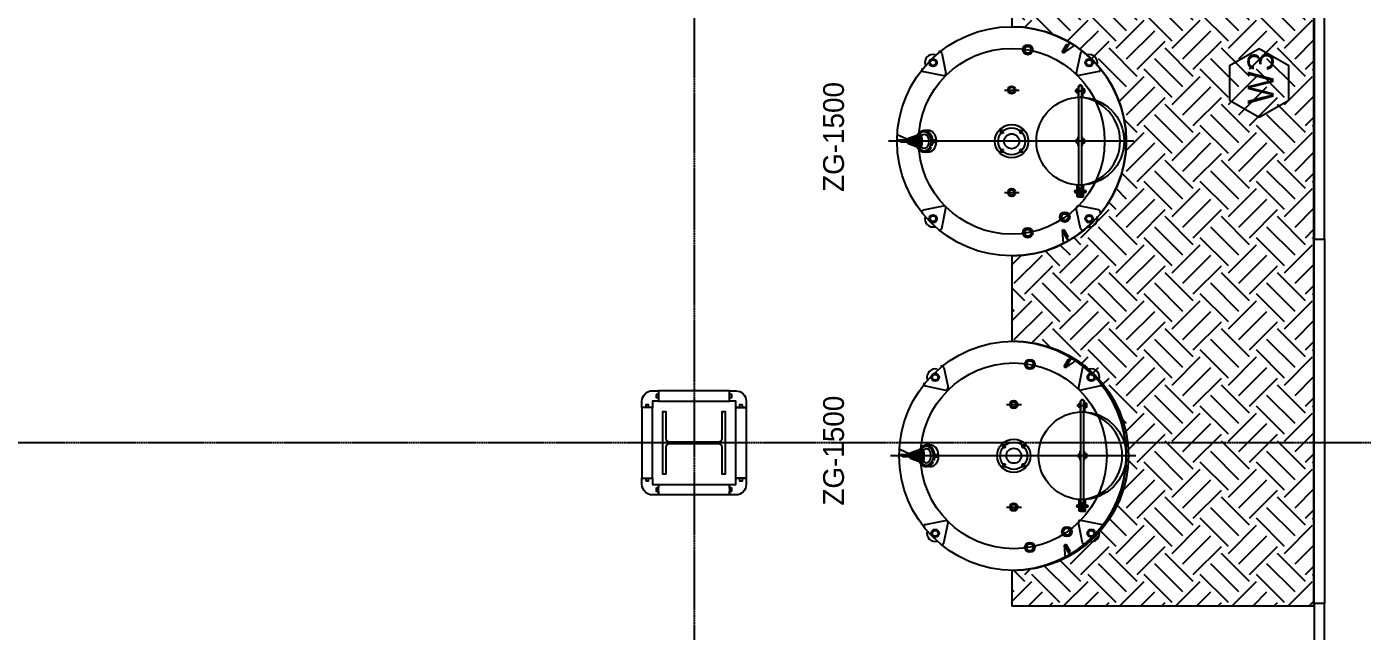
# Model space of a CAD drawing. Header units: millimetres. Extents: x -62354 to 129108, y -71259 to 35407.
# Drawn here: x 13663 to 20071, y 7299 to 10201 of the extents above; entities that cross this region are included whole.
import ezdxf
from ezdxf.enums import TextEntityAlignment as Align

# ---------------------------------------------------------------- set-up
doc = ezdxf.new("R2010")
doc.units = ezdxf.units.MM
doc.header["$MEASUREMENT"] = 0
doc.linetypes.add('1st FL Layout xrf$0$CENTER2', pattern=[1.125, 0.75, -0.125, 0.125, -0.125])
for name, color, linetype, transparency in [('1st FL Layout xrf$0$AR-Column', 7, 'Continuous', 0.5), ('1st FL Layout xrf$0$CR-Machine', 7, 'Continuous', 0.5), ('1st FL Layout xrf$0$G-Grid Line', 253, '1st FL Layout xrf$0$CENTER2', 0.5)]:
    doc.layers.add(name, color=color, linetype=linetype, transparency=transparency)
doc.layers.add('1st FL Layout xrf$0$CR-Mirror  Window', color=11, linetype='Continuous')
doc.layers.add('1st FL Layout xrf$0$CR-Sandwich Panel', color=3, linetype='Continuous')
doc.styles.add('1st FL Layout xrf$0$TEXT', font='cordia2.shx')
doc.styles.add('1st FL Layout xrf$0$THAI', font='AngsanaUPC.ttf')

# ---------------------------------------------------------------- blocks, each defined once
blk = doc.blocks.new('1st FL Layout xrf$0$sc2')
for p, q in [((812239.7163934719, -648012.6984913202), (812239.7163934717, -648312.6984913205)), ((812235.1296149396, -648162.69849132), (812244.3031720042, -648162.69849132))]:
    blk.add_line(p, q)
blk.add_lwpolyline([(812260.7163934719, -648027.6984913202, 0.4142135623720295), (812244.7163934719, -648043.6984913202), (812244.7163934719, -648281.6984913202, 0.414213562373095), (812260.7163934719, -648297.6984913205), (812389.7163934719, -648297.6984913205), (812389.7163934719, -648312.6984913205), (812089.7163934719, -648312.6984913202), (812089.7163934719, -648297.6984913202), (812218.7163934719, -648297.6984913202, 0.4142135623741606), (812234.7163934719, -648281.6984913202), (812234.7163934719, -648043.6984913202, 0.414213562373095), (812218.7163934719, -648027.6984913202), (812089.7163934719, -648027.6984913202), (812089.7163934719, -648012.6984913202), (812389.7163934719, -648012.6984913202), (812389.7163934719, -648027.6984913202), (812260.7163934719, -648027.6984913202)], format="xyb")
blk = doc.blocks.new('1st FL Layout xrf$0$GRID10040')
at = {"layer": '1st FL Layout xrf$0$AR-Column', "xscale": 0.001000000000000001, "yscale": 0.001000000000000001, "zscale": 0.001000000000000001, "rotation": 270}
blk.add_blockref('1st FL Layout xrf$0$sc2', (1017.000362594116, 1071.824551657264), dxfattribs=at)
blk = doc.blocks.new('*U336')
at = {"lineweight": 40}
blk.add_circle((0, 0), 4.714200000000002, dxfattribs=at)
blk = doc.blocks.new('*U337')
at = {"color": 0, "linetype": 'ByBlock', "lineweight": -2, "transparency": 16777216}
blk.add_blockref('*U336', (52083.7877067754, -13448.35892314532), dxfattribs=at)
for p, rotation in [((52175.71158832977, -13448.35892314531), 270), ((52083.78770677541, -13540.28280469969), 90), ((52175.71158832978, -13540.28280469969), 180)]:
    blk.add_blockref('*U336', p, dxfattribs=dict(at, rotation=rotation))
blk = doc.blocks.new('1st FL Layout xrf$0$sdbng')
h = blk.add_hatch()
h.set_pattern_fill('ANSI37', color=253, scale=0.6874875000000001, angle=360, style=0)
h.set_pattern_definition([(314.9999999999999, (235256.619141545, 78563.37851629322), (-1.543453457508383, -1.543453457508382), []), (224.9999999999999, (235256.619141545, 78563.37851629322), (-1.543453457508382, 1.543453457508383), [])])
edge = h.paths.add_edge_path()
edge.add_line((245134.6940391161, 78199.48061417486), (245114.8078921503, 78257.02146436571))
edge.add_spline(control_points=[(245114.8078921503, 78257.02146436571), (245114.8234739974, 78257.048441269), (245114.8428126439, 78257.0791249123), (245114.9372314046, 78257.21444771829), (245115.0476822596, 78257.34560200971), (245115.3642976654, 78257.64427335418), (245115.5699149107, 78257.81145991679), (245116.3162908143, 78258.32993314261), (245116.989123136, 78258.70261753118), (245118.647603162, 78259.43612046246), (245119.6328144826, 78259.79849775424), (245121.8686393109, 78260.48453555713), (245123.119362577, 78260.80864072547), (245126.8992072182, 78261.63365616745), (245129.6666688219, 78262.07521875441), (245135.6212808947, 78262.73297839082), (245138.8080937582, 78262.94948445243), (245145.2996314476, 78263.13517331102), (245148.6036596898, 78263.10438533331), (245155.0191531882, 78262.79867944715), (245158.1299638374, 78262.52370355293), (245163.8615629392, 78261.75869369399), (245166.4822127543, 78261.26814106727), (245170.2813409509, 78260.30587414186), (245171.6565080491, 78259.87366057583), (245173.6818320709, 78259.08278650904), (245174.4264625566, 78258.73037196914), (245175.4849446998, 78258.12102695194), (245175.8560741933, 78257.85946623614), (245176.3418191609, 78257.44335526437), (245176.4921226928, 78257.27849451394), (245176.6229452187, 78257.10219924228), (245176.6512544524, 78257.05836616925), (245176.6725914044, 78257.0214126455)], knot_values=[6.42697576747994, 6.42697576747994, 6.42697576747994, 6.42697576747994, 6.45646681951575, 6.45646681951575, 6.543107575683832, 6.543107575683832, 6.629748331851914, 6.629748331851914, 6.799152339749814, 6.799152339749814, 6.968556347647715, 6.968556347647715, 7.137960355545615, 7.137960355545615, 7.439204220587952, 7.439204220587952, 7.740448085630288, 7.740448085630288, 8.041691950672625, 8.041691950672625, 8.342935815714963, 8.342935815714963, 8.644179680757299, 8.644179680757299, 8.853738813716756, 8.853738813716756, 9.01381598387276, 9.01381598387276, 9.13989591502143, 9.13989591502143, 9.240725678349458, 9.240725678349458, 9.280993257987195, 9.280993257987195, 9.280993257987195, 9.280993257987195], degree=3, periodic=0)
edge.add_line((245176.6725914044, 78257.0214126455), (245156.7864631227, 78199.48061430592))
edge.add_arc((245145.7402510968, 78203.29819062943), 11.68728750000159, 559.065175501342, 700.9348251785864, ccw=False)
at = {"color": 253}
blk.add_line((245145.7402507112, 79282.35888131848), (245145.7402507112, 78105.09488403692), dxfattribs=at)
at = {"ltscale": 5}
for p, q in [((244810.6418500674, 79114.30018491067), (244830.2977089174, 79017.95184540004)), ((245475.593746649, 79114.30018512692), (245455.9378873029, 79017.95184571746)), ((244722.3331924979, 79025.99152779598), (244818.6815319074, 79006.33566844983)), ((245563.9024037637, 79025.99152755746), (245467.5540642531, 79006.33566870746)), ((244722.3331927142, 78361.03963121436), (244818.6815322248, 78380.69549006436)), ((244810.6418498289, 78272.7309736449), (244830.297709175, 78369.07931305435)), ((245475.5937464105, 78272.73097386114), (245455.9378875605, 78369.07931337178)), ((245563.90240398, 78361.03963097582), (245467.5540645705, 78380.69549032197))]:
    blk.add_line(p, q, dxfattribs=at)
for p, q in [((244934.9376004884, 79036.2995695261), (244886.0652404995, 79036.2995695261)), ((244886.0652404995, 79036.24543910281), (244886.0652404995, 79034.0720200639)), ((244934.8378102011, 79034.1397792369), (244886.0652404995, 79034.1397792369)), ((245372.8101595886, 79033.05988409201), (244886.0652404995, 79033.05988409201)), ((245372.8101595886, 79017.94135206699), (244886.0652404995, 79017.94135206699)), ((244886.0652404995, 79014.75579705619), (244886.0652404995, 79016.9292160951)), ((244887.1451356441, 79036.2995695261), (244934.8378102011, 79036.2995695261)), ((244887.1451356441, 79034.1397792369), (244934.8378102011, 79034.1397792369)), ((244887.1451356441, 79016.8614569222), (244934.8378102011, 79016.8614569222)), ((244887.1451356441, 79014.70166663296), (244934.8378102011, 79014.70166663296)), ((244895.2443492281, 79045.00326907175), (244895.2443492281, 79040.61915010479)), ((244895.2443492281, 79040.61915010479), (244912.5226715427, 79040.61915010479)), ((244895.2443492281, 79038.45935981529), (244903.8835103852, 79038.45935981529)), ((244895.2443492281, 79036.2995695261), (244895.2443492281, 79038.45935981529)), ((244895.2443492281, 79008.85617467694), (244895.2443492281, 79013.24029364393)), ((244896.7607466351, 79040.61915010479), (244903.8835103852, 79040.61915010479)), ((244896.7607466351, 79038.45935981529), (244896.7607466351, 79040.61915010479)), ((244910.3628812532, 79046.46464206075), (244897.4041395174, 79046.46464206075)), ((244910.3628812532, 79014.70166663296), (244897.4041395174, 79014.70166663296)), ((244899.5639298066, 79045.00326907175), (244899.5639298068, 79040.61915010479)), ((244899.5639298066, 79033.05988409201), (244899.5639298066, 79034.1397792369)), ((244899.5639298066, 79016.8614569222), (244899.5639298066, 79017.94135206699)), ((244899.5639298066, 79008.85617467694), (244899.5639298066, 79013.24029364393)), ((244911.0062741355, 79040.61915010479), (244903.8835103852, 79040.61915010479)), ((244912.5226715427, 79038.45935981529), (244903.8835103852, 79038.45935981529)), ((244908.2030909639, 79045.00326907175), (244908.2030909639, 79040.61915010479)), ((244908.2030909639, 79033.05988409201), (244908.2030909639, 79034.1397792369)), ((244908.2030909639, 79016.8614569222), (244908.2030909639, 79017.94135206699)), ((244908.2030909639, 79008.85617467694), (244908.2030909639, 79013.24029364393)), ((244911.0062741355, 79038.45935981529), (244911.0062741355, 79040.61915010479)), ((244912.5226715427, 79040.61915010479), (244912.5226715427, 79045.00326907175)), ((244912.5226715427, 79036.2995695261), (244912.5226715427, 79038.45935981529)), ((244912.5226715427, 79013.24029364393), (244912.5226715427, 79008.85617467694)), ((244919.5419899838, 79036.2995695261), (244919.5419899838, 79034.1397792369)), ((244919.5419899838, 79014.70166663296), (244919.5419899838, 79016.8614569222)), ((245166.8379781099, 79036.2995695261), (245123.6421723236, 79036.2995695261)), ((245123.6421723236, 79033.05988409201), (245123.6421723236, 79036.2995695261)), ((245166.8379781099, 79034.1397792369), (245123.6421723236, 79034.1397792369)), ((245123.6421723236, 79014.70166663296), (245123.6421723236, 79017.94135206699)), ((245166.8379781099, 79016.8614569222), (245123.6421723236, 79016.8614569222)), ((245166.8379781099, 79014.70166663296), (245123.6421723236, 79014.70166663296)), ((245136.6009140594, 79045.00326907175), (245136.6009140594, 79040.61915010479)), ((245136.6009140594, 79040.61915010479), (245153.8792363741, 79040.61915010479)), ((245136.6009140594, 79036.2995695261), (245136.6009140594, 79038.45935981529)), ((245136.6009140594, 79038.45935981529), (245145.2400752167, 79038.45935981529)), ((245136.6009140594, 79008.85617467694), (245136.6009140594, 79013.24029364393)), ((245138.1173114665, 79038.45935981529), (245138.1173114665, 79040.61915010479)), ((245138.1173114665, 79040.61915010479), (245145.2400752167, 79040.61915010479)), ((245151.7194460846, 79046.46464206075), (245138.7607043489, 79046.46464206075)), ((245151.7194460846, 79014.70166663296), (245138.7607043489, 79014.70166663296)), ((245140.9204946381, 79045.00326907175), (245140.9204946381, 79040.61915010479)), ((245140.9204946381, 79008.85617467694), (245140.9204946381, 79013.24029364393)), ((245152.3628389669, 79040.61915010479), (245145.2400752167, 79040.61915010479)), ((245153.8792363741, 79038.45935981529), (245145.2400752167, 79038.45935981529)), ((245149.5596557954, 79045.00326907175), (245149.5596557954, 79040.61915010479)), ((245149.5596557954, 79008.85617467694), (245149.5596557954, 79013.24029364393)), ((245152.3628389669, 79038.45935981529), (245152.3628389669, 79040.61915010479)), ((245153.8792363741, 79040.61915010479), (245153.8792363741, 79045.00326907175)), ((245153.8792363741, 79036.2995695261), (245153.8792363741, 79038.45935981529)), ((245153.8792363741, 79013.24029364393), (245153.8792363741, 79008.85617467694)), ((245166.8379781099, 79033.05988409201), (245166.8379781099, 79036.2995695261)), ((245166.8379781099, 79014.70166663296), (245166.8379781099, 79017.94135206699)), ((245381.321174291, 79040.61915010479), (245355.2762107234, 79040.61915010479)), ((245381.321174291, 79010.3820860543), (245355.2762107234, 79010.3820860543)), ((245377.4175313176, 79038.45935981529), (245355.4205196968, 79038.45935981529)), ((245377.4175313176, 79012.54187634372), (245355.4205196968, 79012.54187634372)), ((245370.9381604497, 79017.94135206699), (245370.9381604497, 79033.05988409201)), ((245382.8170070409, 79001.7429248972), (245382.8170070409, 79049.25831126186)), ((245382.8170070409, 79049.25831126186), (245391.4561681982, 79049.25831126186)), ((245391.4561681982, 79001.7429248972), (245391.4561681982, 79049.25831126186)), ((245411.9741759466, 79040.61915010479), (245392.9520009479, 79040.61915010479)), ((245411.9741759466, 79010.3820860543), (245392.9520009479, 79010.3820860543)), ((245411.9741759466, 79038.45935981529), (245396.8556439215, 79038.45935981529)), ((245411.9741759466, 79012.54187634372), (245396.8556439215, 79012.54187634372)), ((245403.3350147894, 79033.05988409201), (245401.4630156505, 79033.05988409201)), ((245403.3350147894, 79017.94135206699), (245401.4630156505, 79017.94135206699)), ((245403.3350147894, 79017.94135206699), (245403.3350147894, 79033.05988409201)), ((245411.9741759466, 79014.70166663296), (245411.9741759466, 79040.61915010479)), ((245411.9741759466, 79025.50061807953), (245411.9741759466, 79010.3820860543)), ((244910.3628812532, 79007.39480168794), (244897.4041395174, 79007.39480168794)), ((244899.5639298066, 79007.39480168794), (244899.5639298066, 79005.75831969368)), ((244899.5639298066, 79005.75831969368), (244900.103877379, 79005.21837212151)), ((244908.2030909639, 79005.75831969368), (244899.5639298066, 79005.75831969368)), ((244900.103877379, 79005.21837212151), (244903.8835103852, 79005.21837212151)), ((244907.6631433915, 79005.21837212151), (244903.8835103852, 79005.21837212151)), ((244908.2030909639, 79005.75831969368), (244907.6631433915, 79005.21837212151)), ((244908.2030909639, 79007.39480168794), (244908.2030909639, 79005.75831969368)), ((245151.7194460846, 79007.39480168794), (245138.7607043489, 79007.39480168794)), ((245140.9204946381, 79007.39480168794), (245140.9204946381, 79005.75831969368)), ((245149.5596557954, 79005.75831969368), (245140.9204946381, 79005.75831969368)), ((245140.9204946381, 79005.75831969368), (245141.4604422105, 79005.21837212151)), ((245141.4604422105, 79005.21837212151), (245145.2400752167, 79005.21837212151)), ((245149.019708223, 79005.21837212151), (245145.2400752167, 79005.21837212151)), ((245149.5596557954, 79005.75831969368), (245149.019708223, 79005.21837212151)), ((245149.5596557954, 79007.39480168794), (245149.5596557954, 79005.75831969368)), ((245382.8170070409, 79001.7429248972), (245391.4561681982, 79001.7429248972)), ((245112.6802557078, 78256.86370222497), (245132.7447075635, 78198.80692428941)), ((245114.8078921503, 78257.02146436571), (245134.6940390895, 78199.48061425195)), ((245176.6725914044, 78257.0214126455), (245156.7864630961, 78199.48061422884)), ((245178.8002457145, 78256.86370222497), (245158.7357946301, 78198.80692428941))]:
    blk.add_line(p, q)
at = {"color": 253, "ltscale": 2}
for p, q in [((244903.8835103852, 78998.87659756187), (244903.8835103852, 79049.10774871474)), ((245387.1365876195, 78996.13970433711), (245387.1365876195, 79055.14086234727))]:
    blk.add_line(p, q, dxfattribs=at)
at = {"ltscale": 2}
for p, q in [((244721.8880874972, 78946.17961611136), (244671.8401087938, 78975.23989501924)), ((244686.0290299676, 78966.88285262894), (244681.3975352308, 78958.86086842974)), ((244717.2565927603, 78938.15763191215), (244681.3975352308, 78958.86086842974)), ((244721.8880874972, 78946.17961611136), (244686.075382041, 78998.10922188521)), ((244719.5723401288, 78942.16862401174), (244721.8880874972, 78946.17961611136)), ((245569.5924139252, 78946.17961611136), (245605.4514714547, 78966.88285262891)), ((245571.9081612936, 78942.16862401174), (245569.5924139252, 78946.17961611136)), ((245574.223908662, 78938.15763191215), (245624.414837789, 78966.9703134234)), ((245610.0829661916, 78958.86086842974), (245605.4514714547, 78966.88285262891)), ((244719.5723401288, 78942.16862401174), (244717.2565927603, 78938.15763191215)), ((245571.9081612936, 78942.16862401174), (245574.223908662, 78938.15763191215)), ((245574.223908662, 78938.15763191215), (245637.1026191988, 78943.20754172854)), ((245141.1087559743, 78204.02415032755), (245114.0427508937, 78147.0446347373)), ((245141.1087559743, 78204.02415032755), (245140.9658055507, 78146.15118990841)), ((245145.7402507112, 78204.02415032755), (245141.1087559743, 78204.02415032755)), ((245145.7402507112, 78204.02415032755), (245150.371745448, 78204.02415032755)), ((245150.371745448, 78204.02415032755), (245150.371745448, 78162.61767729241)), ((245141.1087559743, 78162.61767729241), (245150.371745448, 78162.61767729241))]:
    blk.add_line(p, q, dxfattribs=at)
at = {"color": 253, "ltscale": 3}
for p, q in [((244899.6920928164, 78661.61090689435), (244899.6920928164, 78732.7794514015)), ((245391.7884086059, 78661.61090689435), (245391.7884086059, 78732.7794514015))]:
    blk.add_line(p, q, dxfattribs=at)
at = {"ltscale": 21}
for p, q in [((245140.571472945, 78331.99620551427), (245149.9986996672, 78331.99620551427)), ((245140.5935435023, 78335.77286078536), (245140.6430956791, 78314.16921328736)), ((245140.6503952446, 78310.98676501008), (245150.0739745931, 78311.0471792403)), ((245140.6895507257, 78314.16921328736), (245150.1518543593, 78314.16921328736)), ((245150.0739745931, 78314.16921328736), (245150.0739745931, 78335.83062179145)), ((245093.7661957112, 78293.48025946919), (245093.6981507469, 78277.39709091125)), ((245093.719132024, 78281.16393229726), (245097.6564862799, 78281.16393229726)), ((245097.6564862799, 78274.15249410152), (245094.0171416785, 78274.15249410152)), ((245097.6564862799, 78281.16393229726), (245097.6564862799, 78274.15249410152)), ((245197.7613693983, 78281.16393229726), (245193.8240151425, 78281.16393229726)), ((245193.8240151425, 78281.16393229726), (245193.8240151425, 78274.15249410152)), ((245193.8240151425, 78274.15249410152), (245197.4633597438, 78274.15249410152)), ((245197.7143057112, 78293.48025946922), (245197.7664138539, 78281.16393229726))]:
    blk.add_line(p, q, dxfattribs=at)
for centre, radius in [((245145.7402507112, 78696.12046611702), 549.9899999999984), ((245145.2400752167, 79025.50061807944), 210.5795532077676), ((245509.807539376, 78951.04312605571), 16.24040597544705), ((244706.4458217917, 78773.57992641043), 23.57100000000001), ((244706.4458217917, 78773.57992641043), 16.24040597544705), ((245145.7402507111, 78696.12046611702), 80), ((245585.0346796306, 78773.57992641043), 16.24040597544705), ((244899.6920928164, 78696.12046611702), 12.99232478035764), ((245145.7402507111, 78696.12046611702), 36), ((245391.7884086059, 78696.12046611702), 12.99232478035764)]:
    blk.add_circle(centre, radius)
at = {"color": 253, "ltscale": 3}
blk.add_circle((245145.7402507112, 78696.12046611702), 446.0720035257706, dxfattribs=at)
at = {"color": 253, "ltscale": 5}
for centre in [(244768.6515905694, 79067.98178705545), (245517.5840059085, 79067.98178705545), (244768.6515905694, 78319.04937171635), (245517.5840059085, 78319.04937171636)]:
    blk.add_circle(centre, 18.76234468622829, dxfattribs=at)
at = {"ltscale": 5}
for centre in [(244768.6515905694, 79067.98178705545), (245517.5840059085, 79067.98178705545), (244768.6515905694, 78319.04937171635), (245517.5840059085, 78319.04937171636)]:
    blk.add_circle(centre, 13.75681511054107, dxfattribs=at)
at = {"color": 253}
for centre, radius in [((245509.807539376, 78951.04312605571), 23.57100000000001), ((245145.7402507112, 78696.12046611702), 65), ((245585.0346796306, 78773.57992641043), 23.57100000000001), ((244899.6920928164, 78696.12046611702), 18.85680000000001), ((245391.7884086059, 78696.12046611702), 18.85680000000001)]:
    blk.add_circle(centre, radius, dxfattribs=at)
for centre, radius, start, end in [((245145.2400752168, 79004.92404985393), 211.5824742012813, 5.580882060959106, 174.4191179390409), ((244768.6515905694, 79067.98178705545), 39.5773670854922, 75.26909264452036, 194.6934245830429), ((245517.5840059085, 79067.98178705545), 39.5773670854922, 345.2690926441542, 104.6934245834083), ((244887.1451356443, 79025.50061807944), 10.79895144655232, 90, 270), ((244887.1451356443, 79025.50061807944), 8.639161157241853, 90, 270), ((244897.4041395174, 79044.13795846995), 2.326683590689865, 21.833293315648, 158.166706684352), ((244897.4041395174, 79012.37498304219), 2.326683590689865, 21.833293315648, 158.166706684352), ((244903.8835103853, 79039.34996718148), 7.114674879261536, 52.61724199790976, 127.3827580020902), ((244903.8835103853, 79007.58699175372), 7.114674879261536, 52.61724199790976, 127.3827580020902), ((244910.3628812534, 79044.13795846995), 2.326683590689865, 21.833293315648, 158.166706684352), ((244910.3628812534, 79012.37498304219), 2.326683590689865, 21.833293315648, 158.166706684352), ((245138.7607043489, 79044.13795846995), 2.326683590689865, 21.833293315648, 158.166706684352), ((245138.7607043489, 79012.37498304219), 2.326683590689865, 21.833293315648, 158.166706684352), ((245145.2400752167, 79039.34996718148), 7.114674879261536, 52.61724199790976, 127.3827580020902), ((245145.2400752167, 79007.58699175372), 7.114674879261536, 52.61724199790976, 127.3827580020902), ((245151.7194460849, 79044.13795846995), 2.326683590689865, 21.833293315648, 158.166706684352), ((245151.7194460849, 79012.37498304219), 2.326683590689865, 21.833293315648, 158.166706684352), ((245387.1365876195, 79025.50061807944), 16.19842716983093, 105.4660099544996, 254.5339900455004), ((245387.1365876195, 79025.50061807944), 9.858397610883252, 115.9867028787951, 244.0132971212049), ((245387.1365876195, 79049.2583112618), 4.31958057862068, 0, 180), ((245387.1365876195, 79025.50061807944), 16.19842716983093, 285.4660099544996, 74.53399004550042), ((245387.1365876195, 79025.50061807944), 9.858397610883252, 295.9867028787951, 64.01329712120487), ((244897.4041395174, 79009.72148527869), 2.326683590689865, 201.833293315648, 338.1667066843521), ((244903.8835103853, 79014.50947656712), 7.114674879261536, 232.6172419979098, 307.3827580020903), ((244910.3628812534, 79009.72148527869), 2.326683590689865, 201.833293315648, 338.1667066843521), ((245138.7607043489, 79009.72148527869), 2.326683590689865, 201.833293315648, 338.1667066843521), ((245145.2400752167, 79014.50947656712), 7.114674879261536, 232.6172419979098, 307.3827580020903), ((245151.7194460849, 79009.72148527869), 2.326683590689865, 201.833293315648, 338.1667066843521), ((245387.1365876195, 79001.74292489715), 4.31958057862068, 180, 0), ((244768.6515905694, 78319.04937171635), 39.5773670854922, 165.2690926441541, 284.6934245834082), ((245517.5840059085, 78319.04937171636), 39.5773670854922, 255.2690926445203, 14.69342458304294)]:
    blk.add_arc(centre, radius, start, end)
at = {"ltscale": 5}
for centre, start, end in [((244800.9939288938, 79112.33192912393), 11.53058574412096, 122.8150861530525), ((245485.2416678125, 79112.3319292905), 57.184913552136, 168.4694139615687), ((244724.3014483344, 79035.63944895944), 147.184913552136, 258.4694139618566), ((244820.6497877438, 79015.98358961329), 258.4694139618566, 11.53058574412096), ((245465.5858084663, 79015.98358988104), 168.4694139615687, 281.5305857441209), ((245561.934147977, 79035.63944873105), 281.5305857441209, 32.815086152272), ((244820.6497880116, 78371.04756889078), 348.4694139615687, 101.530585744121), ((245465.5858087341, 78371.04756915852), 78.4694139618566, 191.5305857441209), ((244724.3014485009, 78351.39171004077), 101.530585744121, 212.815086152272), ((245561.9341481435, 78351.39170981236), 327.184913552136, 78.4694139618566), ((244800.9939286654, 78274.69922948131), 237.184913552136, 348.4694139615687), ((245485.2416675841, 78274.69922964789), 191.5305857441209, 302.8150861530524)]:
    blk.add_arc(centre, 9.8466447998293, start, end, dxfattribs=at)
at = {"ltscale": 21}
for centre, major_axis, ratio, start_param, end_param in [((245145.7402507112, 78277.39709091125), (52.04209996426138, -1.419351837819326e-12), 0.7767608345504942, 1.669049622513877, 4.133778724782896), ((245145.7402507112, 78295.54676091127), (-52.0420999642617, -2.279260595056688e-13), 0.7767608345504913, -1.471739338594633, 0.05114261353956406), ((245145.7402507112, 78295.54676091127), (-52.04209996426067, -9.328217785936927e-13), 0.7767608345505043, 3.090450040050609, 4.629019011568123), ((245145.7402507112, 78277.39709091125), (-52.04209996425421, -8.062668642155215e-12), 0.7767608345505962, 4.276780001103677, 4.629019011568006), ((245145.7402507112, 78277.39709091125), (-52.04209996426105, -6.323744229168331e-13), 0.7767608345504896, 3.234910715193795, 4.152196147427333), ((245145.7402507112, 78277.39709091125), (52.04209996426105, -3.26717346953166e-14), 0.7767608345505038, -0.992186066271743, 0.09331806160401723)]:
    blk.add_ellipse(centre, major_axis=major_axis, ratio=ratio, start_param=start_param, end_param=end_param, dxfattribs=at)
at = {"ltscale": 7}
for centre, major_axis, ratio, start_param, end_param in [((245145.7402507112, 78276.45795659776), (45.39109098134126, -7.844097838467429e-13), 0.7655237455690885, 1.959739388410679, 3.958192807047436), ((245145.7402507112, 78276.45795659776), (45.39109098134315, -9.960655679922138e-13), 0.7655237455690687, 1.208348639058876, 1.959739388410666), ((245145.7402507112, 78276.45795659776), (45.39109098133333, -2.553805768199347e-11), 0.7655237455693431, 5.46658515678496, 7.491533946238794), ((245145.7402507112, 78277.39709091125), (33.05999500339587, -6.4472232703723e-13), 0.7385809603313082, 2.518193456419803, 3.820211977921462), ((245145.7402507112, 78277.39709091125), (-33.05999500339543, -1.759765705054879e-12), 0.738580960331292, 2.46297332925799, 3.704444230769738)]:
    blk.add_ellipse(centre, major_axis=major_axis, ratio=ratio, start_param=start_param, end_param=end_param, dxfattribs=at)
at = {"extrusion": (0, 0, -1)}
blk.add_ellipse((245145.7402507112, 78256.86370222497), major_axis=(-33.05999500339572, 1.262678589544565e-12), ratio=0.2508663554041322, start_param=6.283185307179586, end_param=9.42477796076938, dxfattribs=at)
at = {"ltscale": 10}
blk.add_ellipse((245145.7402507112, 78276.07152042698), major_axis=(34.7933385438433, -1.721491144687384e-12), ratio=0.6819116474107941, start_param=0.5953024477182804, end_param=2.546290205871696, dxfattribs=at)
blk.add_open_spline([(245114.8078921503, 78257.02146436571), (245114.8234739974, 78257.048441269), (245114.8428126439, 78257.0791249123), (245114.9372314046, 78257.21444771829), (245115.0476822596, 78257.34560200971), (245115.3642976654, 78257.64427335418), (245115.5699149107, 78257.81145991679), (245116.3162908143, 78258.32993314261), (245116.989123136, 78258.70261753118), (245118.647603162, 78259.43612046246), (245119.6328144826, 78259.79849775424), (245121.8686393109, 78260.48453555713), (245123.119362577, 78260.80864072547), (245126.8992072182, 78261.63365616745), (245129.6666688219, 78262.07521875441), (245135.6212808947, 78262.73297839082), (245138.8080937582, 78262.94948445243), (245145.2996314476, 78263.13517331102), (245148.6036596898, 78263.10438533331), (245155.0191531882, 78262.79867944715), (245158.1299638374, 78262.52370355293), (245163.8615629392, 78261.75869369399), (245166.4822127543, 78261.26814106727), (245170.2813409509, 78260.30587414186), (245171.6565080491, 78259.87366057583), (245173.6818320709, 78259.08278650904), (245174.4264625566, 78258.73037196914), (245175.4849446998, 78258.12102695194), (245175.8560741933, 78257.85946623614), (245176.3418191609, 78257.44335526437), (245176.4921226928, 78257.27849451394), (245176.6229452187, 78257.10219924228), (245176.6512544524, 78257.05836616925), (245176.6725914044, 78257.0214126455)], degree=3, knots=[6.42697576747994, 6.42697576747994, 6.42697576747994, 6.42697576747994, 6.45646681951575, 6.45646681951575, 6.543107575683832, 6.543107575683832, 6.629748331851914, 6.629748331851914, 6.799152339749814, 6.799152339749814, 6.968556347647715, 6.968556347647715, 7.137960355545615, 7.137960355545615, 7.439204220587952, 7.439204220587952, 7.740448085630288, 7.740448085630288, 8.041691950672625, 8.041691950672625, 8.342935815714963, 8.342935815714963, 8.644179680757299, 8.644179680757299, 8.853738813716756, 8.853738813716756, 9.01381598387276, 9.01381598387276, 9.13989591502143, 9.13989591502143, 9.240725678349458, 9.240725678349458, 9.280993257987195, 9.280993257987195, 9.280993257987195, 9.280993257987195])
at = {"rotation": 270}
blk.add_blockref('*U337', (258640.0611146336, 130825.8701136696), dxfattribs=at)
blk = doc.blocks.new('1st FL Layout xrf$0$A$C2251eb00')
h = blk.add_hatch()
h.set_pattern_fill('EARTH', color=253, scale=30, angle=135, style=0)
h.set_pattern_definition([(135, (18021.95949697238, -268736.6206913007), (-269.4076836320746, 1.649646287128615e-14), [190.5, -190.5]), (135, (17971.44555629138, -268787.1346319817), (-269.4076836320746, 1.649646287128615e-14), [190.5, -190.5]), (135, (17920.93161561032, -268837.6485726627), (-269.4076836320746, 1.649646287128615e-14), [190.5, -190.5]), (225, (17887.25565515633, -268837.6485726627), (-1.649646287128615e-14, -269.4076836320746), [190.5, -190.5]), (225, (17836.74171447533, -268787.1346319817), (-1.649646287128615e-14, -269.4076836320746), [190.5, -190.5]), (225, (17786.22777379432, -268736.6206913007), (-1.649646287128615e-14, -269.4076836320746), [190.5, -190.5])])
edge = h.paths.add_edge_path()
edge.add_line((-9017.664772423916, -0.7193778588552959), (-9017.664772423916, -1450.719377858855))
edge.add_line((-9017.664772423916, -1450.719377858855), (-8018.448713983467, -1447.162808942754))
edge.add_arc((-7273.868624493974, -1543.991063722788), 750.8496657706709, 7.135800921314285, 172.5906025918001, ccw=False)
edge.add_line((-6528.834655395942, -1450.71938807593), (-6297.768984770752, -1450.719381756382))
edge.add_arc((-5747.769118941971, -1451.259813294382), 550.0001313435514, 0.05629898878430595, 179.9437010112156, ccw=False)
edge.add_line((-5197.769253113191, -1450.719381756382), (-4787.96302987251, -1450.719377858855))
edge.add_arc((-4237.963164043729, -1451.259809396855), 550.0001313435514, 0.05629898878430595, 179.9437010112156, ccw=False)
edge.add_line((-3687.963298214949, -1450.719377858855), (-3517.655817178951, -1450.719377858855))
edge.add_line((-3517.655817178951, -1450.719377858855), (-3517.655817178951, -0.7193778588552959))
edge.add_line((-3517.655817178951, -0.7193778588552959), (-9017.664772423916, -0.7193778588552959))
blk.add_line((-5197.769253113191, -1450.719391973456), (-4787.963029868668, -1450.719384178403))
at = {"color": 253}
blk.add_lwpolyline([(-6297.768984770752, -1450.719381756382, -0.9990178797182561), (-5197.769253113191, -1450.719381756382), (-4787.96302987251, -1450.719377858855, -0.9990178797182561), (-3687.963298214949, -1450.719377858855), (-3517.655817178951, -1450.719377858855), (-3517.655817178951, -0.7193778588552959), (-9017.664772423916, -0.7193778588552959), (-9017.664772423916, -1450.719377858855), (-8003.666226145637, -1450.719377858855)], format="xyb", dxfattribs=at)
blk.add_lwpolyline([(-3687.963566557388, -1450.71938807593), (-3517.655817178951, -1450.71938807593), (-3517.655817178951, -0.7193880759296007), (-9017.664772423916, -0.7193880759296007), (-9017.664772423916, -1450.71938807593), (-8003.666226141737, -1450.71938807593)], dxfattribs=at)
for points in [[(-6528.834655395942, -1450.71938807593), (-6297.76898476691, -1450.71938807593)], [(-5191.768984918017, -1450.71938807593), (-4787.96302987251, -1450.71938807593)]]:
    blk.add_lwpolyline(points)
for centre in [(-5747.769118941971, -1451.259823511413), (-4237.963164043729, -1451.259819613886)]:
    blk.add_arc(centre, 550.000131343544, 0.05629899055119344, 179.9437010094488)
for p in [(-250893.5093696531, -80147.37014806781), (-249383.6806724411, -80137.33931833041)]:
    blk.add_blockref('1st FL Layout xrf$0$sdbng', p)
at = {"style": '1st FL Layout xrf$0$THAI'}
for p in [(-5768.424927108048, -2305.79223813134), (-4262.527685699402, -2305.79223813134)]:
    blk.add_text('ZG-1500', height=100, rotation=180, dxfattribs=at).set_placement(p, align=Align.MIDDLE_CENTER)
blk = doc.blocks.new('*U455')
blk.add_lwpolyline([(-36776.2423646312, 12752.25924117512), (-36436.24236449775, 12752.25924117512), (-36436.24236449775, 12802.25924117512), (-36776.2423646312, 12802.25924117512)], close=True)
blk = doc.blocks.new('*U179')
blk.add_lwpolyline([(-36576.18272907189, 12752.25924117512), (-36236.18250176885, 12752.25924117512), (-36236.18250176885, 12802.25924117512), (-36576.18272907189, 12802.25924117512)], close=True)
blk = doc.blocks.new('*U469')
blk.add_lwpolyline([(-36576.17939447857, 12752.25924117512), (-36236.17916717553, 12752.25924117512), (-36236.17916717553, 12802.25924117512), (-36576.17939447857, 12802.25924117512)], close=True)
blk = doc.blocks.new('*U468')
blk.add_lwpolyline([(-36776.24476553839, 12752.25924117512), (-36436.24569909106, 12752.25924117512), (-36436.24569909106, 12802.25924117512), (-36776.24476553839, 12802.25924117512)], close=True)
blk = doc.blocks.new('*U243')
blk.add_lwpolyline([(-37608.68028542295, 12752.25924117512), (-35860.18032660768, 12752.25924117512), (-35860.18032660768, 12802.25924117512), (-37608.68028542295, 12802.25924117512)], close=True)
blk = doc.blocks.new('1st FL Layout xrf$0$W1500')
at = {"ltscale": 0.5}
blk.add_lwpolyline([(-34153.83233776146, 14300.89471044751), (-34236.00541898065, 14443.22266213364), (-34400.35158141905, 14443.22266213364), (-34482.52466263824, 14300.89471044751), (-34400.35158141905, 14158.56675876138), (-34236.00541898065, 14158.56675876138)], close=True, dxfattribs=at)
blk.add_lwpolyline([(-35068.17850019985, 13986.5485480091), (-33568.17850019985, 13986.54854800912), (-33568.17850019985, 14036.54854800912), (-35068.17850019985, 14036.5485480091)], close=True)
at = {"style": '1st FL Layout xrf$0$TEXT'}
blk.add_text('W3', height=125, dxfattribs=at).set_placement((-34419.54029430808, 14231.26408725754))
blk = doc.blocks.new('*U371')
at = {"color": 4}
blk.add_lwpolyline([(218999.2024071203, -23499.94841368154), (219013.2024071203, -23499.94841368154), (219013.2024071203, -23511.94841368154), (219031.2024071203, -23511.94841368154), (219031.2024071203, -23481.94841368154), (219061.2024071203, -23481.94841368154), (219061.2024071203, -23463.94841368154), (219049.2024071203, -23463.94841368154), (219049.2024071203, -23449.94841368154), (219061.2024071203, -23449.94841368154), (219061.2024071203, -23431.94841368154), (219031.2024071203, -23431.94841368154, 0.414213562373095), (218981.2024071203, -23481.94841368154), (218981.2024071203, -23511.94841368154), (218999.2024071203, -23511.94841368154)], format="xyb", close=True, dxfattribs=at)
blk = doc.blocks.new('1st FL Layout xrf')
at = {"layer": '1st FL Layout xrf$0$G-Grid Line', "ltscale": 10}
for p, q in [((16865.13825482543, 33307.44007656616), (16865.13825482543, -20796.51423566451)), ((53865.13825482543, 8203.48576433555), (-60254.04966066201, 8203.485764334764))]:
    blk.add_line(p, q, dxfattribs=at)
at = {"layer": '1st FL Layout xrf$0$AR-Column', "xscale": 1000, "yscale": 1000, "zscale": 1000}
blk.add_blockref('1st FL Layout xrf$0$GRID10040', (-351972.5888909055, -251381.3494994566), dxfattribs=at)
at = {"layer": '1st FL Layout xrf$0$CR-Machine', "rotation": 270}
blk.add_blockref('1st FL Layout xrf$0$A$C2251eb00', (19840.13826133793, 3903.485386705568), dxfattribs=at)
at = {"layer": '1st FL Layout xrf$0$CR-Mirror  Window', "rotation": 90}
for p in [(33876.68680998169, 44249.16409431487), (33876.6868099817, 41000.6641354996)]:
    blk.add_blockref('1st FL Layout xrf$0$W1500', p, dxfattribs=at)
at = {"layer": '1st FL Layout xrf$0$CR-Sandwich Panel', "xscale": -1}
for name, p, rotation in [('*U243', (32642.3975031477, -28427.69469130794), 90), ('*U371', (-6802.265549951502, 227436.253852895), 89.99617883754284), ('*U371', (236097.843186865, 31870.82663976114), 359.9961788375429), ('*U469', (29867.33445306493, -28202.69471694563), 90), ('*U371', (-202367.6927630854, -15463.85511109102), 179.9961788375428), ('*U371', (40532.41597373115, -211029.2823242249), 269.9961788375429), ('*U468', (53471.31877690788, 20755.74489192534), 180)]:
    blk.add_blockref(name, p, dxfattribs=dict(at, rotation=rotation))
at = {"layer": '1st FL Layout xrf$0$CR-Sandwich Panel'}
blk.add_blockref('*U455', (53471.31877690788, -4348.773363255292), dxfattribs=at)
at = {"layer": '1st FL Layout xrf$0$CR-Sandwich Panel', "rotation": 270}
blk.add_blockref('*U179', (3862.815970714684, -28202.69471694563), dxfattribs=at)

msp = doc.modelspace()

# ---------------------------------------------------------------- block references
msp.add_blockref('1st FL Layout xrf', (0, 0))

doc.saveas('drawing.dxf')
